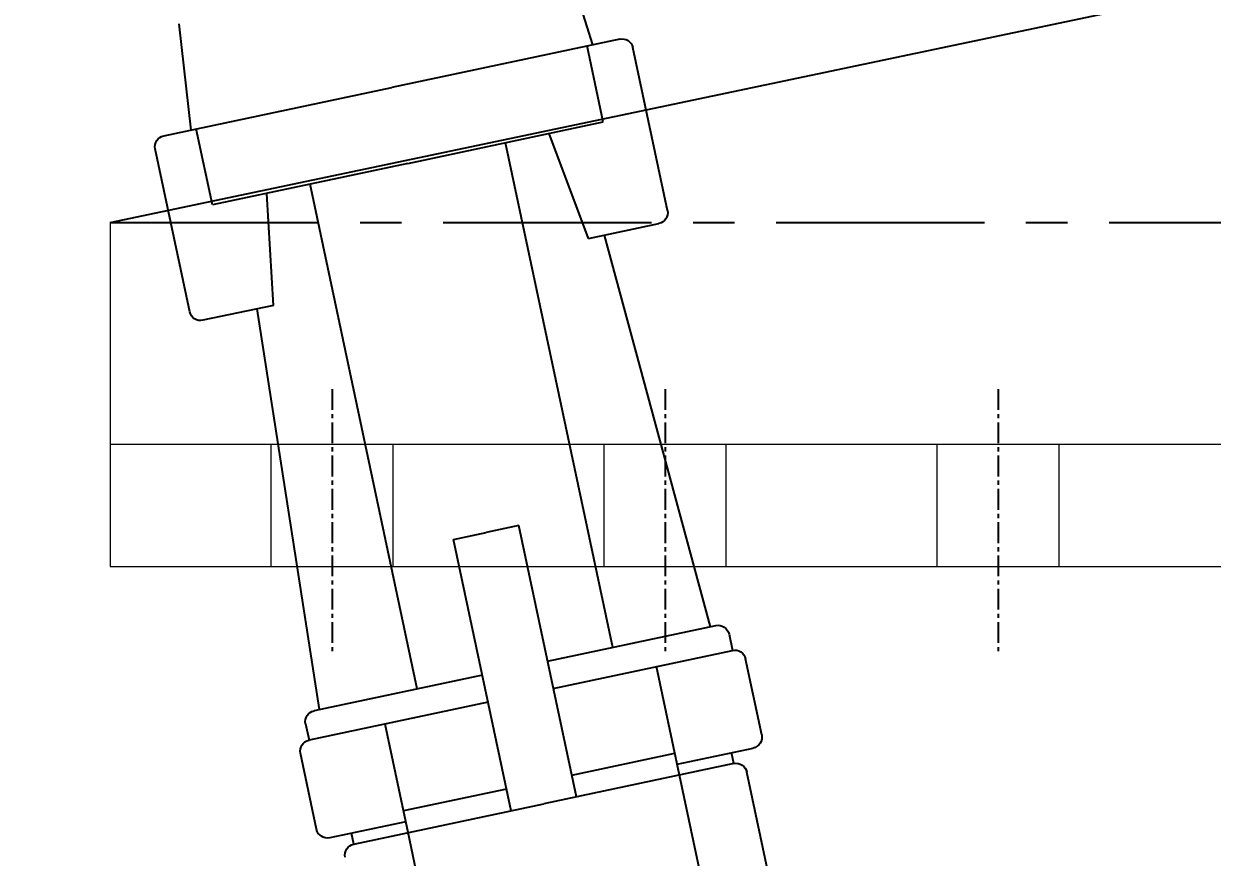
# Model space of a CAD drawing. Header units: millimetres. Extents: x 1755271 to 1764314, y -179109 to -173084.
# Drawn here: x 1757226.3 to 1757440.5, y -177356.6 to -177206.4 of the extents above; entities that cross this region are included whole.
import ezdxf

# ---------------------------------------------------------------- set-up
doc = ezdxf.new("R2010")
doc.units = ezdxf.units.MM
doc.header["$LTSCALE"] = 3
doc.linetypes.add('CENTER', pattern=[2, 1.25, -0.25, 0.25, -0.25])
doc.layers.get('DEFPOINTS').update_dxf_attribs({"color": 250})
doc.layers.add('01', color=7, linetype='Continuous')
doc.layers.add('_1-1_L-CL', color=3, linetype='Continuous')
doc.styles.get("Standard").update_dxf_attribs({"font": 'msgothic.ttc'})
doc.dimstyles.new('一般寸法-小さめ', dxfattribs={"dimtxt": 25, "dimasz": 3, "dimexe": 3, "dimexo": 3, "dimgap": 3, "dimtad": 1, "dimtxsty": 'Standard', "dimblk": 'ORIGIN', "dimcen": 0, "dimclrd": 256, "dimclre": 256, "dimclrt": 256, "dimadec": 0, "dimazin": 0, "dimtfac": 1, "dimtmove": 2, "dimatfit": 2, "dimfxl": 1, "dimtolj": 2, "dimlwd": 5, "dimlwe": 5, "dimarcsym": 0})

# ---------------------------------------------------------------- blocks, each defined once
blk = doc.blocks.new('_Origin')
at = {"color": 0, "linetype": 'ByBlock', "lineweight": -2}
blk.add_line((0, 0), (-1, 0), dxfattribs=at)
blk.add_circle((0, 0), 0.5, dxfattribs=at)
blk = doc.blocks.new('*D48')
at = {"layer": '01', "lineweight": 5}
for p, q in [((1757221.92, -177202.22), (1757033.5, -177202.22)), ((1757036.5, -177279.22), (1757036.5, -177205.22)), ((1757221.92, -177282.22), (1757033.5, -177282.22))]:
    blk.add_line(p, q, dxfattribs=at)
at = {"layer": 'DEFPOINTS', "color": 0}
for p in [(1757036.5, -177202.22), (1757241.92, -177202.22), (1757241.92, -177282.22)]:
    blk.add_point(p, dxfattribs=at)
at = {"layer": '01', "lineweight": 5, "xscale": 3, "yscale": 3, "zscale": 3}
for p, rotation in [((1757036.5, -177202.22), 90), ((1757036.5, -177282.22), 270)]:
    blk.add_blockref('_Origin', p, dxfattribs=dict(at, rotation=rotation))
at = {"layer": '01', "insert": (1757021, -177242.22), "char_height": 25, "attachment_point": 5, "rotation": 90}
blk.add_mtext('\\A2;80', dxfattribs=at)
blk = doc.blocks.new('*D142')
at = {"layer": '01', "lineweight": 5}
for p, q in [((1757221.92, -177282.22), (1757033.5, -177282.22)), ((1757036.5, -177301.22), (1757036.5, -177285.22)), ((1757221.92, -177304.22), (1757033.5, -177304.22))]:
    blk.add_line(p, q, dxfattribs=at)
at = {"layer": 'DEFPOINTS', "color": 0}
for p in [(1757036.5, -177282.22), (1757241.92, -177282.22), (1757241.92, -177304.22)]:
    blk.add_point(p, dxfattribs=at)
at = {"layer": '01', "lineweight": 5, "xscale": 3, "yscale": 3, "zscale": 3}
for p, rotation in [((1757036.5, -177282.22), 90), ((1757036.5, -177304.22), 270)]:
    blk.add_blockref('_Origin', p, dxfattribs=dict(at, rotation=rotation))
at = {"layer": '01', "insert": (1757011.5, -177312.98), "char_height": 25, "attachment_point": 5, "rotation": 90}
blk.add_mtext('\\A2;22', dxfattribs=at)
blk = doc.blocks.new('*D60')
at = {"layer": '01', "lineweight": 5}
for p, q in [((1757221.92, -177242.22), (1757137.12, -177242.22)), ((1757140.12, -177279.22), (1757140.12, -177245.22)), ((1757221.92, -177282.22), (1757137.12, -177282.22))]:
    blk.add_line(p, q, dxfattribs=at)
at = {"layer": 'DEFPOINTS', "color": 0}
for p in [(1757140.12, -177242.22), (1757241.92, -177242.22), (1757241.92, -177282.22)]:
    blk.add_point(p, dxfattribs=at)
at = {"layer": '01', "lineweight": 5, "xscale": 3, "yscale": 3, "zscale": 3}
for p, rotation in [((1757140.12, -177242.22), 90), ((1757140.12, -177282.22), 270)]:
    blk.add_blockref('_Origin', p, dxfattribs=dict(at, rotation=rotation))
at = {"layer": '01', "insert": (1757111.96, -177262.22), "char_height": 25, "attachment_point": 5, "rotation": 90}
blk.add_mtext('\\A2;40', dxfattribs=at)
blk = doc.blocks.new('*D61')
at = {"layer": '01', "lineweight": 5}
for p, q in [((1757221.92, -177202.22), (1757137.12, -177202.22)), ((1757140.12, -177239.22), (1757140.12, -177205.22)), ((1757221.92, -177242.22), (1757137.12, -177242.22))]:
    blk.add_line(p, q, dxfattribs=at)
at = {"layer": 'DEFPOINTS', "color": 0}
for p in [(1757140.12, -177202.22), (1757241.92, -177202.22), (1757241.92, -177242.22)]:
    blk.add_point(p, dxfattribs=at)
at = {"layer": '01', "lineweight": 5, "xscale": 3, "yscale": 3, "zscale": 3}
for p, rotation in [((1757140.12, -177202.22), 90), ((1757140.12, -177242.22), 270)]:
    blk.add_blockref('_Origin', p, dxfattribs=dict(at, rotation=rotation))
at = {"layer": '01', "insert": (1757111.96, -177222.22), "char_height": 25, "attachment_point": 5, "rotation": 90}
blk.add_mtext('\\A2;40', dxfattribs=at)
blk = doc.blocks.new('tc02')
at = {"layer": '_1-1_L-CL', "color": 4, "linetype": 'Continuous'}
for p, q in [((-18565.46, 32787.62), (-18565.46, 32677.62)), ((-18627.46, 32765.62), (-18627.46, 32675.62)), ((-18577.46, 32765.62), (-18577.46, 32675.62)), ((-18637.46, 32675.62), (-18602.46, 32675.62)), ((-18637.46, 32675.62), (-18637.46, 32673.62)), ((-18627.46, 32675.62), (-18627.46, 32655.62)), ((-18608.46, 32675.62), (-18608.46, 32625.62)), ((-18567.46, 32675.62), (-18602.46, 32675.62)), ((-18596.46, 32675.62), (-18596.46, 32625.62)), ((-18577.46, 32675.62), (-18577.46, 32655.62)), ((-18567.46, 32675.62), (-18567.46, 32673.62)), ((-18627.46, 32673.62), (-18641.46, 32673.62)), ((-18577.46, 32673.62), (-18563.46, 32673.62)), ((-18643.46, 32671.62), (-18643.46, 32657.62)), ((-18608.46, 32671.62), (-18627.46, 32671.62)), ((-18596.46, 32671.62), (-18577.46, 32671.62)), ((-18561.46, 32671.62), (-18561.46, 32657.62)), ((-18608.46, 32655.62), (-18641.46, 32655.62)), ((-18641.46, 32652.62), (-18641.46, 32655.62)), ((-18596.46, 32655.62), (-18563.46, 32655.62)), ((-18563.46, 32652.62), (-18563.46, 32655.62)), ((-18608.46, 32650.62), (-18639.46, 32650.62)), ((-18638.46, 32650.62), (-18634.46, 32577.62)), ((-18620.46, 32650.62), (-18620.46, 32557.62)), ((-18596.46, 32650.62), (-18565.46, 32650.62)), ((-18584.46, 32650.62), (-18584.46, 32557.62)), ((-18566.46, 32650.62), (-18570.46, 32577.62)), ((-18608.46, 32625.62), (-18602.46, 32625.62)), ((-18596.46, 32625.62), (-18602.46, 32625.62)), ((-18631.46, 32577.62), (-18644.46, 32577.62)), ((-18631.46, 32577.62), (-18628.46, 32557.62)), ((-18573.46, 32577.62), (-18576.46, 32557.62)), ((-18573.46, 32577.62), (-18560.46, 32577.62)), ((-18646.46, 32575.62), (-18646.46, 32545.62)), ((-18558.46, 32575.62), (-18558.46, 32545.62)), ((-18602.46, 32557.62), (-18638.46, 32557.62)), ((-18638.46, 32557.62), (-18638.46, 32543.62)), ((-18602.46, 32557.62), (-18566.46, 32557.62)), ((-18566.46, 32557.62), (-18566.46, 32543.62)), ((-18644.46, 32543.62), (-18602.46, 32543.62)), ((-18637.63, 32524.43), (-18639.46, 32543.62)), ((-18560.46, 32543.62), (-18602.46, 32543.62)), ((-18567.29, 32524.43), (-18565.46, 32543.62))]:
    blk.add_line(p, q, dxfattribs=at)
for centre, start, end in [((-18637.46, 32677.62), 180, 270), ((-18567.46, 32677.62), 270, 0), ((-18641.46, 32671.62), 90, 180), ((-18563.46, 32671.62), 0, 90), ((-18641.46, 32657.62), 180, 270), ((-18563.46, 32657.62), 270, 0), ((-18639.46, 32652.62), 180, 270), ((-18565.46, 32652.62), 270, 0), ((-18644.46, 32575.62), 90, 180), ((-18560.46, 32575.62), 0, 90), ((-18644.46, 32545.62), 180, 270), ((-18560.46, 32545.62), 270, 0)]:
    blk.add_arc(centre, 2, start, end, dxfattribs=at)

msp = doc.modelspace()

# ---------------------------------------------------------------- linework, layer by layer
at = {"layer": '01', "color": 7}
msp.add_line((1757241.924, -177242.225), (1757431.924, -177202.225), dxfattribs=at)
at = {"layer": '01', "color": 7, "linetype": 'CENTER', "ltscale": 10}
msp.add_line((1757241.924, -177242.225), (1757891.924, -177242.225), dxfattribs=at)
at = {"layer": '01', "color": 7, "lineweight": 18}
for p, q in [((1757241.924, -177242.225), (1757241.924, -177282.225)), ((1757241.924, -177282.225), (1757241.924, -177304.225)), ((1757623.924, -177282.225), (1757241.924, -177282.225)), ((1757270.924, -177304.225), (1757270.924, -177282.225)), ((1757292.924, -177304.225), (1757292.924, -177282.225)), ((1757330.924, -177304.225), (1757330.924, -177282.225)), ((1757352.924, -177304.225), (1757352.924, -177282.225)), ((1757390.924, -177304.225), (1757390.924, -177282.225)), ((1757412.924, -177304.225), (1757412.924, -177282.225)), ((1757241.924, -177304.225), (1757621.924, -177304.225))]:
    msp.add_line(p, q, dxfattribs=at)
at = {"layer": '01', "color": 7, "linetype": 'CENTER'}
for p, q in [((1757281.924, -177272.225), (1757281.924, -177320.225)), ((1757341.924, -177272.225), (1757341.924, -177320.225)), ((1757401.924, -177272.225), (1757401.924, -177320.225))]:
    msp.add_line(p, q, dxfattribs=at)

# ---------------------------------------------------------------- block references
at = {"xscale": -1, "rotation": 191.9761324442034}
msp.add_blockref('tc02', (1768737.265, -141522.486), dxfattribs=at)

# ---------------------------------------------------------------- dimensions: what is measured, and where the dimension line sits
at = {"layer": '01', "color": 7}
dim = msp.add_linear_dim(base=(1757036.496, -177202.225), p1=(1757241.924, -177282.225), p2=(1757241.924, -177202.225), angle=270, dimstyle='一般寸法-小さめ', override={"dimexo": 20}, dxfattribs=at)
dim.commit()
dim.dimension.update_dxf_attribs({"geometry": '*D48', "text_midpoint": (1757020.996, -177242.225)})
for base, p1, p2, picture, middle in [((1757140.116, -177202.225), (1757241.924, -177242.225), (1757241.924, -177202.225), '*D61', (1757111.961, -177222.225)), ((1757140.116, -177242.225), (1757241.924, -177282.225), (1757241.924, -177242.225), '*D60', (1757111.961, -177262.225)), ((1757036.496, -177282.225), (1757241.924, -177304.225), (1757241.924, -177282.225), '*D142', (1757011.496, -177312.98))]:
    dim = msp.add_linear_dim(base=base, p1=p1, p2=p2, angle=270, dimstyle='一般寸法-小さめ', override={"dimexo": 20}, dxfattribs=at)
    dim.commit()
    dim.dimension.update_dxf_attribs({"geometry": picture, "text_midpoint": middle, "dimtype": 160})

doc.saveas('drawing.dxf')
